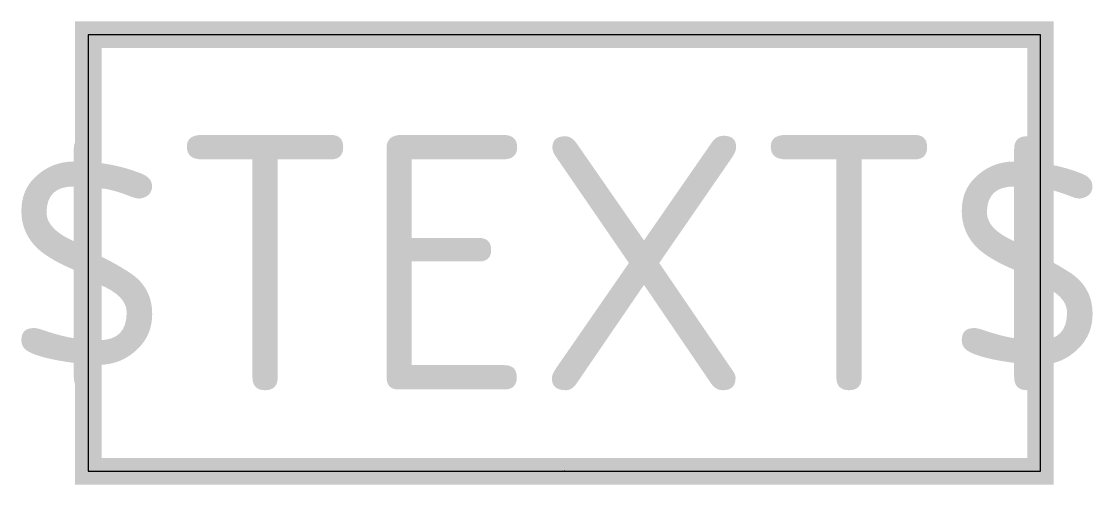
# Model space of a CAD drawing. Extents: x -0.82 to 0.8, y -0.02 to 0.68.
import ezdxf
from ezdxf.enums import TextEntityAlignment as Align

# ---------------------------------------------------------------- set-up
doc = ezdxf.new("R2010")
doc.units = 0
doc.header["$MEASUREMENT"] = 0
doc.styles.add('_TEL_DIM', font='TSSDENG', dxfattribs={"width": 0.6, "height": 6, "bigfont": '！！TSSDCHN'})

msp = doc.modelspace()

# ---------------------------------------------------------------- linework, layer by layer
for p, q in [((0.72, 0.66), (-0.72, 0.66)), ((-0.72, 0.66), (-0.72, 0)), ((0.72, 0), (0.72, 0.66)), ((-0.72, 0), (0.72, 0))]:
    msp.add_line(p, q)
at = {"const_width": 0.04}
msp.add_lwpolyline([(-0.72, 0.66), (-0.72, 0), (0.72, 0), (0.72, 0.66), (-0.72, 0.66), (-0.72, 0)], dxfattribs=at)
msp.add_point((0, 0))

# ---------------------------------------------------------------- texts
at = {"color": 7, "style": '_TEL_DIM'}
msp.add_attdef('$TEXT$', text='nF', height=0.38462, dxfattribs=at).set_placement((-0.0112, 0.3149), align=Align.MIDDLE_CENTER)
at = {"color": 7, "style": '_TEL_DIM', "flags": 1}
for tag, text in [('A', '楼层标志灯'), ('REMARK', '')]:
    msp.add_attdef(tag, text=text, height=0.0000154, dxfattribs=at).set_placement((0, 0), align=Align.MIDDLE_CENTER)

doc.saveas('drawing.dxf')
